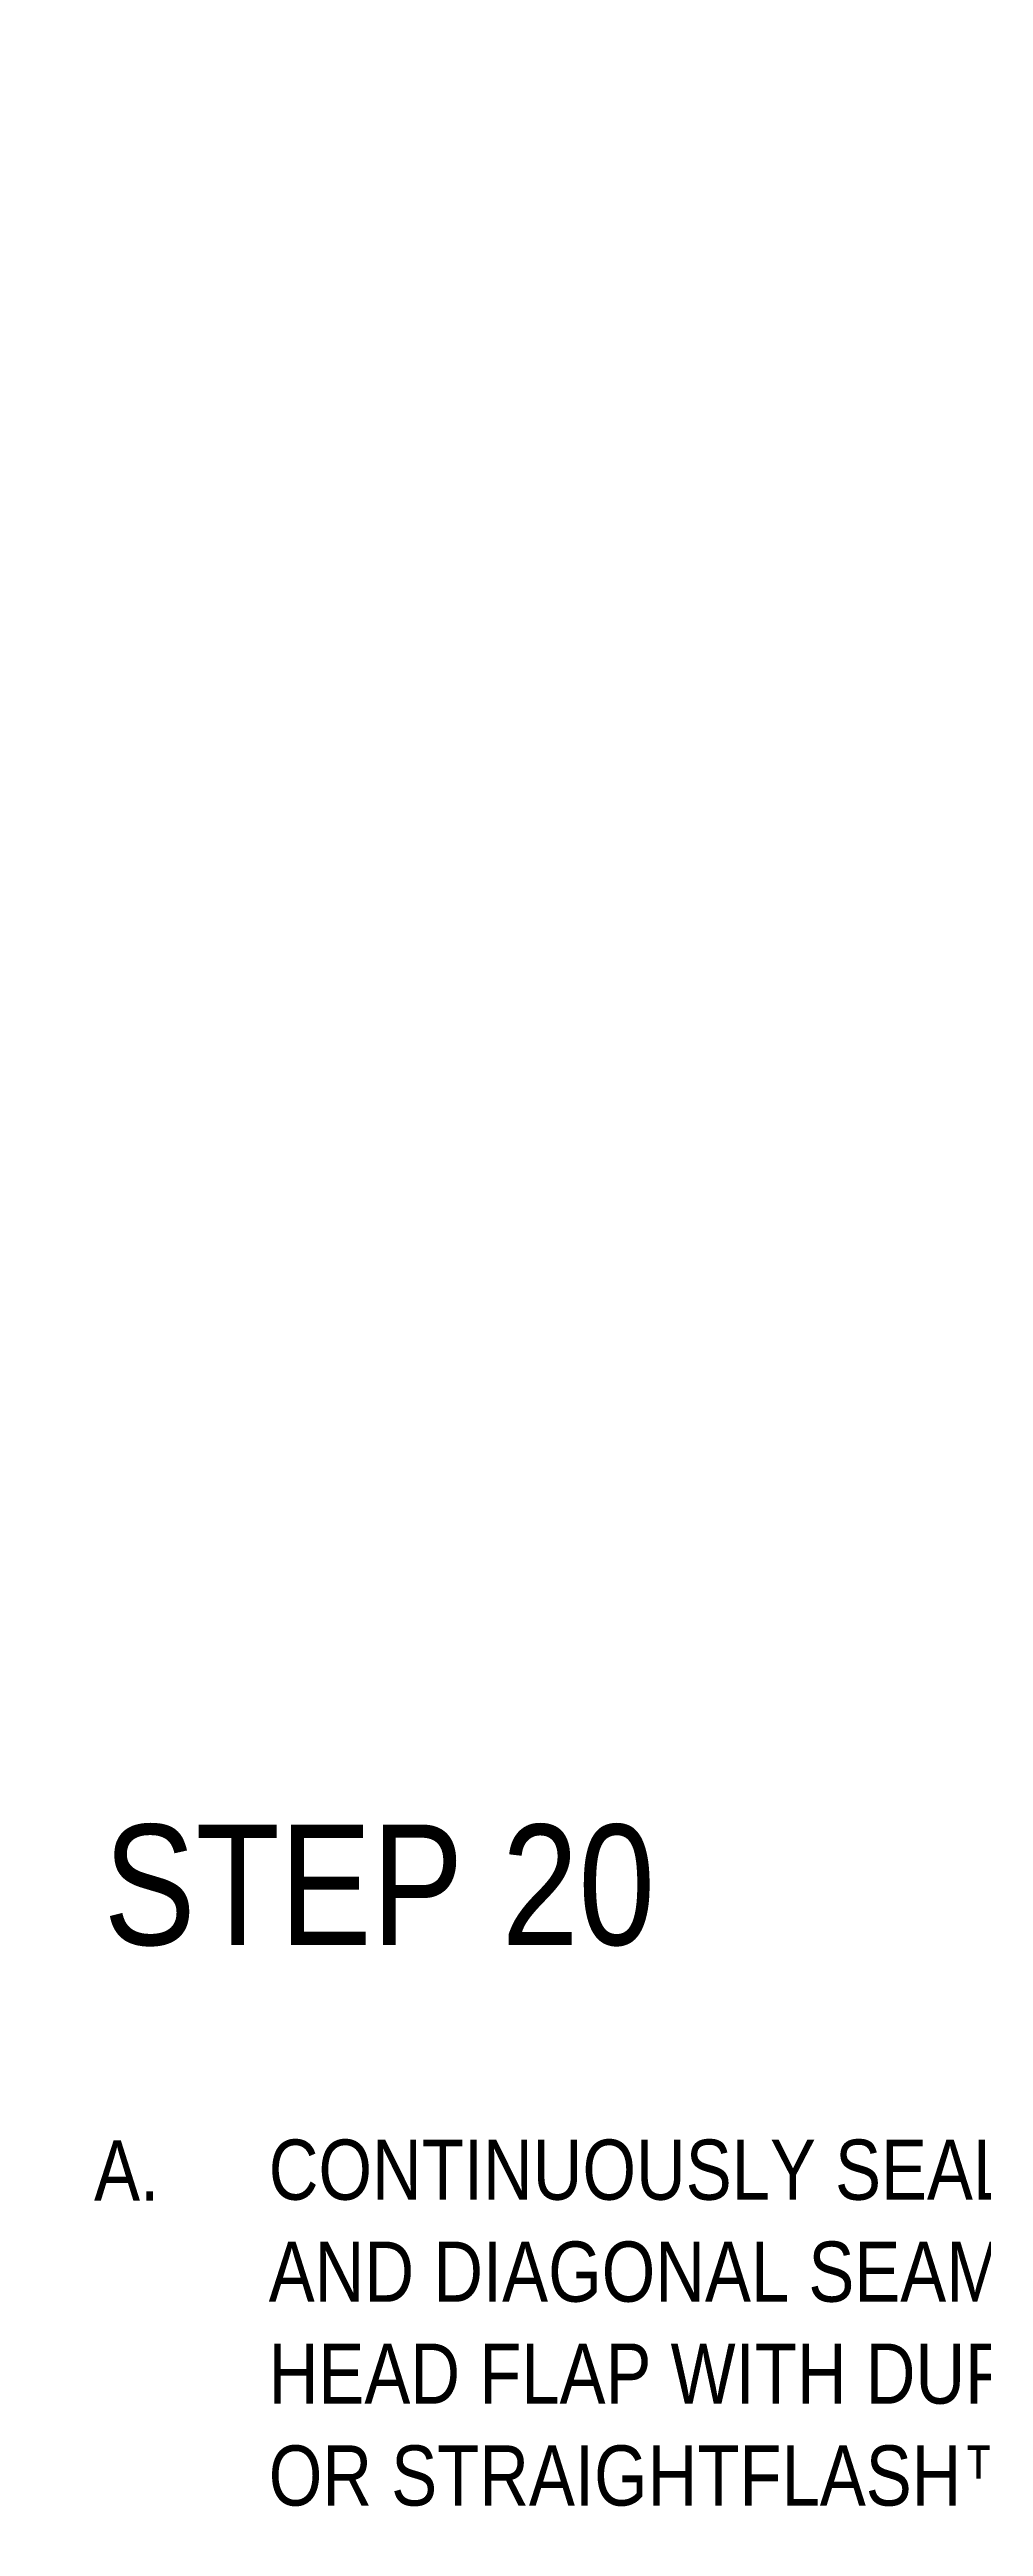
# Model space of a CAD drawing. Extents: x -1337 to 5791, y -3809 to 1769.
# Drawn here: x 2874.6 to 3049.3, y -3139.5 to -2676.2 of the extents above; entities that cross this region are included whole.
import ezdxf

# ---------------------------------------------------------------- set-up
doc = ezdxf.new("R2010")
doc.units = 0
doc.header["$MEASUREMENT"] = 0
doc.layers.add('.ATI-TEXT', color=7, linetype='Continuous', lineweight=0)
doc.layers.add('G-ANNO-TTLB', color=7, linetype='Continuous', lineweight=0)

msp = doc.modelspace()

# ---------------------------------------------------------------- hatches: boundary and pattern name
at = {"layer": 'G-ANNO-TTLB', "true_color": 0xff00ff, "transparency": 33554687}
h = msp.add_hatch(color=6, dxfattribs=at)
edge = h.paths.add_edge_path()
edge.add_spline(control_points=[(5472, -3692.6), (5472, -3692.6), (2542.48, -3692.6), (2542.48, -3692.6), (2542.48, -3692.6), (2542.48, -1235.6), (2542.48, -1235.6), (2542.48, -1235.6), (5472, -1235.6), (5472, -1235.6), (5472, -1235.6), (5472, -3692.6), (5472, -3692.6)], knot_values=[0, 0, 0, 0, 1, 1, 1, 2, 2, 2, 3, 3, 3, 4, 4, 4, 4], degree=3, periodic=0)
edge = h.paths.add_edge_path()
edge.add_spline(control_points=[(2551.48, -1244.6), (2551.48, -1244.6), (2551.48, -3683.6), (2551.48, -3683.6), (2551.48, -3683.6), (5463, -3683.6), (5463, -3683.6), (5463, -3683.6), (5463, -1244.6), (5463, -1244.6), (5463, -1244.6), (2551.48, -1244.6), (2551.48, -1244.6)], knot_values=[0, 0, 0, 0, 1, 1, 1, 2, 2, 2, 3, 3, 3, 4, 4, 4, 4], degree=3, periodic=0)
edge.add_line((2551.48, -1244.6), (2551.48, -1244.6))

# ---------------------------------------------------------------- linework, layer by layer
at = {"layer": 'G-ANNO-TTLB'}
for points in [[(5472, -3692.6), (5472, -3692.6), (2542.48, -3692.6), (2542.48, -3692.6), (2542.48, -3692.6), (2542.48, -1235.6), (2542.48, -1235.6), (2542.48, -1235.6), (5472, -1235.6), (5472, -1235.6), (5472, -1235.6), (5472, -3692.6), (5472, -3692.6)], [(2551.48, -1244.6), (2551.48, -1244.6), (2551.48, -3683.6), (2551.48, -3683.6), (2551.48, -3683.6), (5463, -3683.6), (5463, -3683.6), (5463, -3683.6), (5463, -1244.6), (5463, -1244.6), (5463, -1244.6), (2551.48, -1244.6), (2551.48, -1244.6)]]:
    msp.add_open_spline(points, degree=3, knots=[0, 0, 0, 0, 1, 1, 1, 2, 2, 2, 3, 3, 3, 4, 4, 4, 4], dxfattribs=at)

# ---------------------------------------------------------------- texts
at = {"layer": '.ATI-TEXT', "char_height": 0.2, "attachment_point": 7}
for s, insert in [('\\C18;\\c0;\\FArial Narrow|b0|i0|c1;\\H22.499999;\\W1.000000;STEP 20', (2884.75, -3031.05)), ('\\C18;\\c0;\\FArial Narrow|b0|i0|c1;\\H11.249999;\\W1.000000;A.', (2882.96, -3078.55)), ('\\C18;\\c0;\\FArial Narrow|b0|i0|c1;\\H11.249999;\\W1.000000;CONTINUOUSLY SEAL THE HORIZONTAL^C', (2915.63, -3078.55)), ('\\C18;\\c0;\\FArial Narrow|b0|i0|c1;\\H11.249999;\\W1.000000;AND DIAGONAL SEAMS OF THE TYVEK\\H6.558750;®\\H11.249999; WRB ^C', (2915.63, -3097.62)), ('\\C18;\\c0;\\FArial Narrow|b0|i0|c1;\\H11.249999;\\W1.000000;HEAD FLAP WITH DUPONT™ FLASHING TAPE ^C', (2915.63, -3116.69)), ('\\C18;\\c0;\\FArial Narrow|b0|i0|c1;\\H11.249999;\\W1.000000;OR STRAIGHTFLASH™. INSTALL FASTENERS  ', (2915.63, -3135.75))]:
    msp.add_mtext(s, dxfattribs=dict(at, insert=insert))

doc.saveas('drawing.dxf')
